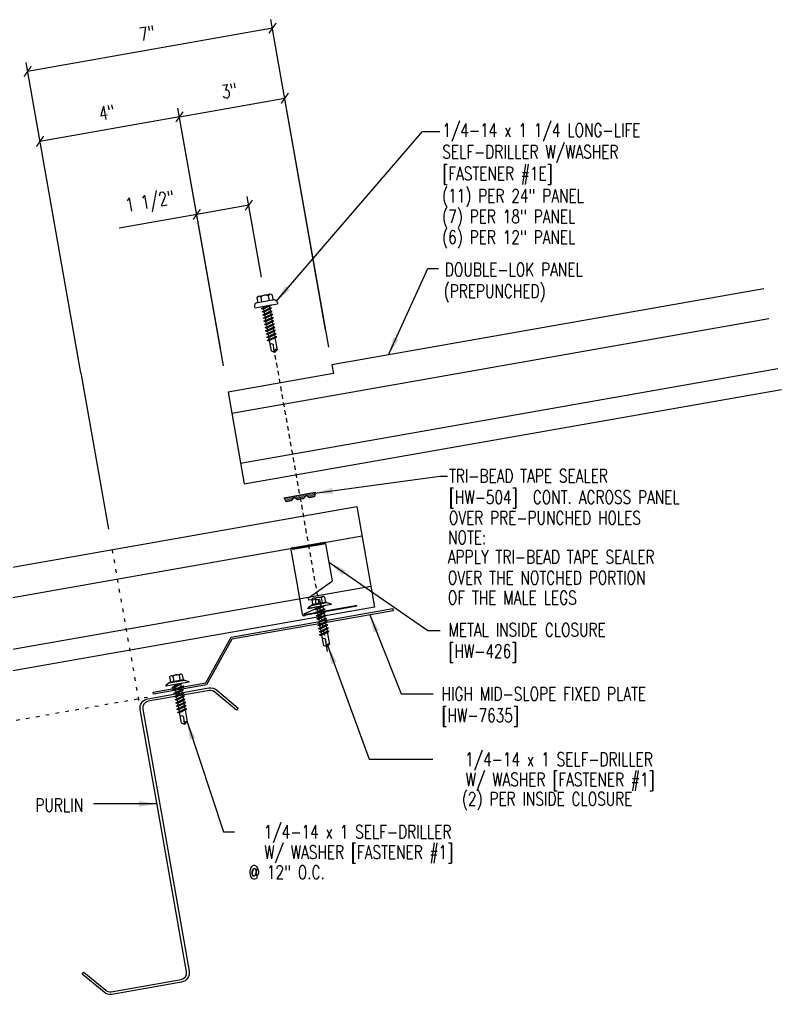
# Model space of a CAD drawing. Header units: inches. Extents: x 1.5 to 47.9, y 4.3 to 43.9.
# Drawn here: x 26.52 to 47.9, y 15.79 to 43.17 of the extents above; entities that cross this region are included whole.
import ezdxf
from ezdxf.enums import TextEntityAlignment as Align

# ---------------------------------------------------------------- set-up
doc = ezdxf.new("R2010")
doc.units = ezdxf.units.IN
doc.header["$MEASUREMENT"] = 0
doc.linetypes.add('ACAD_ISO07W100', pattern=[3, 0, -3])
doc.linetypes.add('DASH2', pattern=[0.1875, 0.125, -0.0625])
for name, color, linetype in [('CLO', 3, 'Continuous'), ('DIM', 7, 'Continuous'), ('FASTENER', 9, 'Continuous'), ('PANEL', 11, 'Continuous'), ('STLA', 12, 'Continuous'), ('TAPE', 8, 'Continuous'), ('TEXT', 2, 'Continuous')]:
    doc.layers.add(name, color=color, linetype=linetype)
doc.styles.add('TEXT1', font='ROMANS.shx', dxfattribs={"width": 0.75, "height": 0.375})
doc.dimstyles.new('DETAIL', dxfattribs={"dimscale": 4, "dimtxt": 0.09375, "dimasz": 0.0625, "dimexe": 0.0625, "dimexo": 0.125, "dimgap": 0.0625, "dimtad": 1, "dimdec": 4, "dimzin": 3, "dimdsep": 46, "dimlunit": 4, "dimtxsty": 'TEXT1', "dimblk": 'ARCHTICK', "dimcen": 0.0625, "dimclrd": 7, "dimclre": 7, "dimclrt": 2, "dimadec": 0, "dimazin": 0, "dimtfac": 0.59375, "dimtdec": 4, "dimtmove": 0, "dimatfit": 3, "dimfxl": 0, "dimfrac": 2, "dimtolj": 1, "dimtzin": 3, "dimarcsym": 0})
doc.dimstyles.new('DETAIL$7', dxfattribs={"dimscale": 4, "dimtxt": 0.09375, "dimasz": 0.125, "dimexe": 0.0625, "dimexo": 0.125, "dimgap": 0.0625, "dimtad": 1, "dimdec": 4, "dimzin": 3, "dimdsep": 46, "dimlunit": 4, "dimtxsty": 'TEXT1', "dimblk": 'ARCHTICK', "dimcen": 0.0625, "dimclrd": 7, "dimclre": 7, "dimclrt": 2, "dimadec": 0, "dimazin": 0, "dimtfac": 0.59375, "dimtdec": 4, "dimtmove": 0, "dimatfit": 3, "dimfxl": 0, "dimfrac": 2, "dimtolj": 1, "dimtzin": 3, "dimarcsym": 0})

# ---------------------------------------------------------------- blocks, each defined once
blk = doc.blocks.new('_ArchTick')
at = {"color": 0, "linetype": 'ByBlock', "const_width": 0.15}
blk.add_lwpolyline([(-0.5, -0.5), (0.5, 0.5)], dxfattribs=at)
blk = doc.blocks.new('*D19')
at = {"layer": 'DEFPOINTS', "color": 0}
for p in [(33.965, 40.957), (35.285, 33.473), (32.331, 32.952)]:
    blk.add_point(p, dxfattribs=at)
at = {"layer": 'DIM', "color": 7, "lineweight": -2}
for p, q in [((35.198, 33.965), (33.922, 41.204)), ((31.011, 40.437), (33.965, 40.957)), ((32.244, 33.444), (30.967, 40.683))]:
    blk.add_line(p, q, dxfattribs=at)
at = {"layer": 'DIM', "color": 7, "lineweight": -2, "xscale": 0.25, "yscale": 0.25, "zscale": 0.25}
for p, rotation in [((33.965, 40.957), 9.99999999999999), ((31.011, 40.437), 190)]:
    blk.add_blockref('_ArchTick', p, dxfattribs=dict(at, rotation=rotation))
at = {"layer": 'DIM', "color": 2, "insert": (32.406, 41.163), "char_height": 0.375, "attachment_point": 5, "rotation": 10, "style": 'TEXT1'}
blk.add_mtext('\\A1;3"', dxfattribs=at)
blk = doc.blocks.new('*X9')
at = {"color": 0}
for p, q in [((-0.434, 0.135), (-0.434, 0.135)), ((-0.434, 0.123), (-0.434, 0.123)), ((-0.422, 0.141), (-0.422, 0.141)), ((-0.422, 0.129), (-0.422, 0.129)), ((-0.422, 0.117), (-0.422, 0.117)), ((-0.422, 0.105), (-0.422, 0.105)), ((-0.422, 0.094), (-0.422, 0.094)), ((-0.422, 0.082), (-0.422, 0.082)), ((-0.41, 0.135), (-0.41, 0.135)), ((-0.41, 0.123), (-0.41, 0.123)), ((-0.41, 0.111), (-0.41, 0.111)), ((-0.41, 0.1), (-0.41, 0.1)), ((-0.41, 0.088), (-0.41, 0.088)), ((-0.41, 0.076), (-0.41, 0.076)), ((-0.41, 0.064), (-0.41, 0.064)), ((-0.41, 0.053), (-0.41, 0.053)), ((-0.41, 0.041), (-0.41, 0.041)), ((-0.398, 0.141), (-0.398, 0.141)), ((-0.398, 0.129), (-0.398, 0.129)), ((-0.398, 0.117), (-0.398, 0.117)), ((-0.398, 0.105), (-0.398, 0.105)), ((-0.398, 0.094), (-0.398, 0.094)), ((-0.398, 0.082), (-0.398, 0.082)), ((-0.398, 0.07), (-0.398, 0.07)), ((-0.398, 0.059), (-0.398, 0.059)), ((-0.398, 0.047), (-0.398, 0.047)), ((-0.398, 0.035), (-0.398, 0.035)), ((-0.398, 0.023), (-0.398, 0.023)), ((-0.387, 0.135), (-0.387, 0.135)), ((-0.387, 0.123), (-0.387, 0.123)), ((-0.387, 0.111), (-0.387, 0.111)), ((-0.387, 0.1), (-0.387, 0.1)), ((-0.387, 0.088), (-0.387, 0.088)), ((-0.387, 0.076), (-0.387, 0.076)), ((-0.387, 0.064), (-0.387, 0.064)), ((-0.387, 0.053), (-0.387, 0.053)), ((-0.387, 0.041), (-0.387, 0.041)), ((-0.387, 0.029), (-0.387, 0.029)), ((-0.375, 0.141), (-0.375, 0.141)), ((-0.375, 0.129), (-0.375, 0.129)), ((-0.375, 0.117), (-0.375, 0.117)), ((-0.375, 0.105), (-0.375, 0.105)), ((-0.375, 0.094), (-0.375, 0.094)), ((-0.375, 0.082), (-0.375, 0.082)), ((-0.375, 0.07), (-0.375, 0.07)), ((-0.375, 0.059), (-0.375, 0.059)), ((-0.375, 0.047), (-0.375, 0.047)), ((-0.375, 0.035), (-0.375, 0.035)), ((-0.375, 0.023), (-0.375, 0.023)), ((-0.363, 0.135), (-0.363, 0.135)), ((-0.363, 0.123), (-0.363, 0.123)), ((-0.363, 0.111), (-0.363, 0.111)), ((-0.363, 0.1), (-0.363, 0.1)), ((-0.363, 0.088), (-0.363, 0.088)), ((-0.363, 0.076), (-0.363, 0.076)), ((-0.363, 0.064), (-0.363, 0.064)), ((-0.363, 0.053), (-0.363, 0.053)), ((-0.363, 0.041), (-0.363, 0.041)), ((-0.363, 0.029), (-0.363, 0.029)), ((-0.352, 0.141), (-0.352, 0.141)), ((-0.352, 0.129), (-0.352, 0.129)), ((-0.352, 0.117), (-0.352, 0.117)), ((-0.352, 0.105), (-0.352, 0.105)), ((-0.352, 0.094), (-0.352, 0.094)), ((-0.352, 0.082), (-0.352, 0.082)), ((-0.352, 0.07), (-0.352, 0.07)), ((-0.352, 0.059), (-0.352, 0.059)), ((-0.352, 0.047), (-0.352, 0.047)), ((-0.352, 0.035), (-0.352, 0.035)), ((-0.352, 0.023), (-0.352, 0.023)), ((-0.34, 0.135), (-0.34, 0.135)), ((-0.34, 0.123), (-0.34, 0.123)), ((-0.34, 0.111), (-0.34, 0.111)), ((-0.34, 0.1), (-0.34, 0.1)), ((-0.34, 0.088), (-0.34, 0.088)), ((-0.34, 0.076), (-0.34, 0.076)), ((-0.34, 0.064), (-0.34, 0.064)), ((-0.34, 0.053), (-0.34, 0.053)), ((-0.34, 0.041), (-0.34, 0.041)), ((-0.34, 0.029), (-0.34, 0.029)), ((-0.328, 0.141), (-0.328, 0.141)), ((-0.328, 0.129), (-0.328, 0.129)), ((-0.328, 0.117), (-0.328, 0.117)), ((-0.328, 0.105), (-0.328, 0.105)), ((-0.328, 0.094), (-0.328, 0.094)), ((-0.328, 0.082), (-0.328, 0.082)), ((-0.328, 0.07), (-0.328, 0.07)), ((-0.328, 0.059), (-0.328, 0.059)), ((-0.328, 0.047), (-0.328, 0.047)), ((-0.328, 0.035), (-0.328, 0.035)), ((-0.328, 0.023), (-0.328, 0.023)), ((-0.316, 0.135), (-0.316, 0.135)), ((-0.316, 0.123), (-0.316, 0.123)), ((-0.316, 0.111), (-0.316, 0.111)), ((-0.316, 0.1), (-0.316, 0.1)), ((-0.316, 0.088), (-0.316, 0.088)), ((-0.316, 0.076), (-0.316, 0.076)), ((-0.316, 0.064), (-0.316, 0.064)), ((-0.316, 0.053), (-0.316, 0.053)), ((-0.316, 0.041), (-0.316, 0.041)), ((-0.316, 0.029), (-0.316, 0.029)), ((-0.305, 0.141), (-0.305, 0.141)), ((-0.305, 0.129), (-0.305, 0.129)), ((-0.305, 0.117), (-0.305, 0.117)), ((-0.305, 0.105), (-0.305, 0.105)), ((-0.305, 0.094), (-0.305, 0.094)), ((-0.305, 0.082), (-0.305, 0.082)), ((-0.305, 0.07), (-0.305, 0.07)), ((-0.305, 0.059), (-0.305, 0.059)), ((-0.305, 0.047), (-0.305, 0.047)), ((-0.305, 0.035), (-0.305, 0.035)), ((-0.305, 0.023), (-0.305, 0.023)), ((-0.293, 0.135), (-0.293, 0.135)), ((-0.293, 0.123), (-0.293, 0.123)), ((-0.293, 0.111), (-0.293, 0.111)), ((-0.293, 0.1), (-0.293, 0.1)), ((-0.293, 0.088), (-0.293, 0.088)), ((-0.293, 0.076), (-0.293, 0.076)), ((-0.293, 0.064), (-0.293, 0.064)), ((-0.293, 0.053), (-0.293, 0.053)), ((-0.293, 0.041), (-0.293, 0.041)), ((-0.293, 0.029), (-0.293, 0.029)), ((-0.281, 0.141), (-0.281, 0.141)), ((-0.281, 0.129), (-0.281, 0.129)), ((-0.281, 0.117), (-0.281, 0.117)), ((-0.281, 0.105), (-0.281, 0.105)), ((-0.281, 0.094), (-0.281, 0.094)), ((-0.281, 0.082), (-0.281, 0.082)), ((-0.281, 0.07), (-0.281, 0.07)), ((-0.281, 0.059), (-0.281, 0.059)), ((-0.281, 0.047), (-0.281, 0.047)), ((-0.281, 0.035), (-0.281, 0.035)), ((-0.281, 0.023), (-0.281, 0.023)), ((-0.27, 0.135), (-0.27, 0.135)), ((-0.27, 0.123), (-0.27, 0.123)), ((-0.27, 0.111), (-0.27, 0.111)), ((-0.27, 0.1), (-0.27, 0.1)), ((-0.27, 0.088), (-0.27, 0.088)), ((-0.27, 0.076), (-0.27, 0.076)), ((-0.27, 0.064), (-0.27, 0.064)), ((-0.27, 0.053), (-0.27, 0.053)), ((-0.27, 0.041), (-0.27, 0.041)), ((-0.27, 0.029), (-0.27, 0.029)), ((-0.258, 0.141), (-0.258, 0.141)), ((-0.258, 0.129), (-0.258, 0.129)), ((-0.258, 0.117), (-0.258, 0.117)), ((-0.258, 0.105), (-0.258, 0.105)), ((-0.258, 0.094), (-0.258, 0.094)), ((-0.258, 0.082), (-0.258, 0.082)), ((-0.258, 0.07), (-0.258, 0.07)), ((-0.258, 0.059), (-0.258, 0.059)), ((-0.258, 0.047), (-0.258, 0.047)), ((-0.258, 0.035), (-0.258, 0.035)), ((-0.258, 0.023), (-0.258, 0.023)), ((-0.246, 0.135), (-0.246, 0.135)), ((-0.246, 0.123), (-0.246, 0.123)), ((-0.246, 0.111), (-0.246, 0.111)), ((-0.246, 0.1), (-0.246, 0.1)), ((-0.246, 0.088), (-0.246, 0.088)), ((-0.246, 0.076), (-0.246, 0.076)), ((-0.246, 0.064), (-0.246, 0.064)), ((-0.246, 0.053), (-0.246, 0.053)), ((-0.246, 0.041), (-0.246, 0.041)), ((-0.234, 0.141), (-0.234, 0.141)), ((-0.234, 0.129), (-0.234, 0.129)), ((-0.234, 0.117), (-0.234, 0.117)), ((-0.234, 0.105), (-0.234, 0.105)), ((-0.234, 0.094), (-0.234, 0.094)), ((-0.234, 0.082), (-0.234, 0.082)), ((-0.234, 0.07), (-0.234, 0.07)), ((-0.234, 0.059), (-0.234, 0.059)), ((-0.234, 0.047), (-0.234, 0.047)), ((-0.223, 0.135), (-0.223, 0.135)), ((-0.223, 0.123), (-0.223, 0.123)), ((-0.223, 0.111), (-0.223, 0.111)), ((-0.223, 0.1), (-0.223, 0.1)), ((-0.223, 0.088), (-0.223, 0.088)), ((-0.223, 0.076), (-0.223, 0.076)), ((-0.223, 0.064), (-0.223, 0.064)), ((-0.211, 0.141), (-0.211, 0.141)), ((-0.211, 0.129), (-0.211, 0.129)), ((-0.211, 0.117), (-0.211, 0.117)), ((-0.211, 0.105), (-0.211, 0.105)), ((-0.211, 0.094), (-0.211, 0.094)), ((-0.211, 0.082), (-0.211, 0.082)), ((-0.211, 0.07), (-0.211, 0.07)), ((-0.199, 0.135), (-0.199, 0.135)), ((-0.199, 0.123), (-0.199, 0.123)), ((-0.199, 0.111), (-0.199, 0.111)), ((-0.199, 0.1), (-0.199, 0.1)), ((-0.199, 0.088), (-0.199, 0.088)), ((-0.188, 0.141), (-0.188, 0.141)), ((-0.188, 0.129), (-0.188, 0.129)), ((-0.188, 0.117), (-0.188, 0.117)), ((-0.188, 0.105), (-0.188, 0.105)), ((-0.188, 0.094), (-0.188, 0.094)), ((-0.176, 0.135), (-0.176, 0.135)), ((-0.176, 0.123), (-0.176, 0.123)), ((-0.176, 0.111), (-0.176, 0.111)), ((-0.164, 0.141), (-0.164, 0.141)), ((-0.164, 0.129), (-0.164, 0.129)), ((-0.164, 0.117), (-0.164, 0.117)), ((-0.164, 0.105), (-0.164, 0.105)), ((-0.152, 0.135), (-0.152, 0.135)), ((-0.152, 0.123), (-0.152, 0.123)), ((-0.152, 0.111), (-0.152, 0.111)), ((-0.152, 0.1), (-0.152, 0.1)), ((-0.141, 0.141), (-0.141, 0.141)), ((-0.141, 0.129), (-0.141, 0.129)), ((-0.141, 0.117), (-0.141, 0.117)), ((-0.141, 0.105), (-0.141, 0.105)), ((-0.141, 0.094), (-0.141, 0.094)), ((-0.141, 0.082), (-0.141, 0.082)), ((-0.129, 0.135), (-0.129, 0.135)), ((-0.129, 0.123), (-0.129, 0.123)), ((-0.129, 0.111), (-0.129, 0.111)), ((-0.129, 0.1), (-0.129, 0.1)), ((-0.129, 0.088), (-0.129, 0.088)), ((-0.129, 0.076), (-0.129, 0.076)), ((-0.117, 0.141), (-0.117, 0.141)), ((-0.117, 0.129), (-0.117, 0.129)), ((-0.117, 0.117), (-0.117, 0.117)), ((-0.117, 0.105), (-0.117, 0.105)), ((-0.117, 0.094), (-0.117, 0.094)), ((-0.117, 0.082), (-0.117, 0.082)), ((-0.117, 0.07), (-0.117, 0.07)), ((-0.117, 0.059), (-0.117, 0.059)), ((-0.105, 0.135), (-0.105, 0.135)), ((-0.105, 0.123), (-0.105, 0.123)), ((-0.105, 0.111), (-0.105, 0.111)), ((-0.105, 0.1), (-0.105, 0.1)), ((-0.105, 0.088), (-0.105, 0.088)), ((-0.105, 0.076), (-0.105, 0.076)), ((-0.105, 0.064), (-0.105, 0.064)), ((-0.105, 0.053), (-0.105, 0.053)), ((-0.094, 0.141), (-0.094, 0.141)), ((-0.094, 0.129), (-0.094, 0.129)), ((-0.094, 0.117), (-0.094, 0.117)), ((-0.094, 0.105), (-0.094, 0.105)), ((-0.094, 0.094), (-0.094, 0.094)), ((-0.094, 0.082), (-0.094, 0.082)), ((-0.094, 0.07), (-0.094, 0.07)), ((-0.094, 0.059), (-0.094, 0.059)), ((-0.094, 0.047), (-0.094, 0.047)), ((-0.094, 0.035), (-0.094, 0.035)), ((-0.082, 0.135), (-0.082, 0.135)), ((-0.082, 0.123), (-0.082, 0.123)), ((-0.082, 0.111), (-0.082, 0.111)), ((-0.082, 0.1), (-0.082, 0.1)), ((-0.082, 0.088), (-0.082, 0.088)), ((-0.082, 0.076), (-0.082, 0.076)), ((-0.082, 0.064), (-0.082, 0.064)), ((-0.082, 0.053), (-0.082, 0.053)), ((-0.082, 0.041), (-0.082, 0.041)), ((-0.082, 0.029), (-0.082, 0.029)), ((-0.07, 0.141), (-0.07, 0.141)), ((-0.07, 0.129), (-0.07, 0.129)), ((-0.07, 0.117), (-0.07, 0.117)), ((-0.07, 0.105), (-0.07, 0.105)), ((-0.07, 0.094), (-0.07, 0.094)), ((-0.07, 0.082), (-0.07, 0.082)), ((-0.07, 0.07), (-0.07, 0.07)), ((-0.07, 0.059), (-0.07, 0.059)), ((-0.07, 0.047), (-0.07, 0.047)), ((-0.07, 0.035), (-0.07, 0.035)), ((-0.07, 0.023), (-0.07, 0.023)), ((-0.059, 0.135), (-0.059, 0.135)), ((-0.059, 0.123), (-0.059, 0.123)), ((-0.059, 0.111), (-0.059, 0.111)), ((-0.059, 0.1), (-0.059, 0.1)), ((-0.059, 0.088), (-0.059, 0.088)), ((-0.059, 0.076), (-0.059, 0.076)), ((-0.059, 0.064), (-0.059, 0.064)), ((-0.059, 0.053), (-0.059, 0.053)), ((-0.059, 0.041), (-0.059, 0.041)), ((-0.059, 0.029), (-0.059, 0.029)), ((-0.047, 0.141), (-0.047, 0.141)), ((-0.047, 0.129), (-0.047, 0.129)), ((-0.047, 0.117), (-0.047, 0.117)), ((-0.047, 0.105), (-0.047, 0.105)), ((-0.047, 0.094), (-0.047, 0.094)), ((-0.047, 0.082), (-0.047, 0.082)), ((-0.047, 0.07), (-0.047, 0.07)), ((-0.047, 0.059), (-0.047, 0.059)), ((-0.047, 0.047), (-0.047, 0.047)), ((-0.047, 0.035), (-0.047, 0.035)), ((-0.047, 0.023), (-0.047, 0.023)), ((-0.035, 0.135), (-0.035, 0.135)), ((-0.035, 0.123), (-0.035, 0.123)), ((-0.035, 0.111), (-0.035, 0.111)), ((-0.035, 0.1), (-0.035, 0.1)), ((-0.035, 0.088), (-0.035, 0.088)), ((-0.035, 0.076), (-0.035, 0.076)), ((-0.035, 0.064), (-0.035, 0.064)), ((-0.035, 0.053), (-0.035, 0.053)), ((-0.035, 0.041), (-0.035, 0.041)), ((-0.035, 0.029), (-0.035, 0.029)), ((-0.023, 0.141), (-0.023, 0.141)), ((-0.023, 0.129), (-0.023, 0.129)), ((-0.023, 0.117), (-0.023, 0.117)), ((-0.023, 0.105), (-0.023, 0.105)), ((-0.023, 0.094), (-0.023, 0.094)), ((-0.023, 0.082), (-0.023, 0.082)), ((-0.023, 0.07), (-0.023, 0.07)), ((-0.023, 0.059), (-0.023, 0.059)), ((-0.023, 0.047), (-0.023, 0.047)), ((-0.023, 0.035), (-0.023, 0.035)), ((-0.023, 0.023), (-0.023, 0.023)), ((-0.012, 0.135), (-0.012, 0.135)), ((-0.012, 0.123), (-0.012, 0.123)), ((-0.012, 0.111), (-0.012, 0.111)), ((-0.012, 0.1), (-0.012, 0.1)), ((-0.012, 0.088), (-0.012, 0.088)), ((-0.012, 0.076), (-0.012, 0.076)), ((-0.012, 0.064), (-0.012, 0.064)), ((-0.012, 0.053), (-0.012, 0.053)), ((-0.012, 0.041), (-0.012, 0.041)), ((-0.012, 0.029), (-0.012, 0.029)), ((0, 0.141), (0, 0.141)), ((0, 0.129), (0, 0.129)), ((0, 0.117), (0, 0.117)), ((0, 0.105), (0, 0.105)), ((0, 0.094), (0, 0.094)), ((0, 0.082), (0, 0.082)), ((0, 0.07), (0, 0.07)), ((0, 0.059), (0, 0.059)), ((0, 0.047), (0, 0.047)), ((0, 0.035), (0, 0.035)), ((0, 0.023), (0, 0.023)), ((0.012, 0.135), (0.012, 0.135)), ((0.012, 0.123), (0.012, 0.123)), ((0.012, 0.111), (0.012, 0.111)), ((0.012, 0.1), (0.012, 0.1)), ((0.012, 0.088), (0.012, 0.088)), ((0.012, 0.076), (0.012, 0.076)), ((0.012, 0.064), (0.012, 0.064)), ((0.012, 0.053), (0.012, 0.053)), ((0.012, 0.041), (0.012, 0.041)), ((0.012, 0.029), (0.012, 0.029)), ((0.023, 0.141), (0.023, 0.141)), ((0.023, 0.129), (0.023, 0.129)), ((0.023, 0.117), (0.023, 0.117)), ((0.023, 0.105), (0.023, 0.105)), ((0.023, 0.094), (0.023, 0.094)), ((0.023, 0.082), (0.023, 0.082)), ((0.023, 0.07), (0.023, 0.07)), ((0.023, 0.059), (0.023, 0.059)), ((0.023, 0.047), (0.023, 0.047)), ((0.023, 0.035), (0.023, 0.035)), ((0.023, 0.023), (0.023, 0.023)), ((0.035, 0.135), (0.035, 0.135)), ((0.035, 0.123), (0.035, 0.123)), ((0.035, 0.111), (0.035, 0.111)), ((0.035, 0.1), (0.035, 0.1)), ((0.035, 0.088), (0.035, 0.088)), ((0.035, 0.076), (0.035, 0.076)), ((0.035, 0.064), (0.035, 0.064)), ((0.035, 0.053), (0.035, 0.053)), ((0.035, 0.041), (0.035, 0.041)), ((0.035, 0.029), (0.035, 0.029)), ((0.047, 0.141), (0.047, 0.141)), ((0.047, 0.129), (0.047, 0.129)), ((0.047, 0.117), (0.047, 0.117)), ((0.047, 0.105), (0.047, 0.105)), ((0.047, 0.094), (0.047, 0.094)), ((0.047, 0.082), (0.047, 0.082)), ((0.047, 0.07), (0.047, 0.07)), ((0.047, 0.059), (0.047, 0.059)), ((0.047, 0.047), (0.047, 0.047)), ((0.047, 0.035), (0.047, 0.035)), ((0.047, 0.023), (0.047, 0.023)), ((0.059, 0.135), (0.059, 0.135)), ((0.059, 0.123), (0.059, 0.123)), ((0.059, 0.111), (0.059, 0.111)), ((0.059, 0.1), (0.059, 0.1)), ((0.059, 0.088), (0.059, 0.088)), ((0.059, 0.076), (0.059, 0.076)), ((0.059, 0.064), (0.059, 0.064)), ((0.059, 0.053), (0.059, 0.053)), ((0.059, 0.041), (0.059, 0.041)), ((0.059, 0.029), (0.059, 0.029)), ((0.07, 0.141), (0.07, 0.141)), ((0.07, 0.129), (0.07, 0.129)), ((0.07, 0.117), (0.07, 0.117)), ((0.07, 0.105), (0.07, 0.105)), ((0.07, 0.094), (0.07, 0.094)), ((0.07, 0.082), (0.07, 0.082)), ((0.07, 0.07), (0.07, 0.07)), ((0.07, 0.059), (0.07, 0.059)), ((0.07, 0.047), (0.07, 0.047)), ((0.07, 0.035), (0.07, 0.035)), ((0.07, 0.023), (0.07, 0.023)), ((0.082, 0.135), (0.082, 0.135)), ((0.082, 0.123), (0.082, 0.123)), ((0.082, 0.111), (0.082, 0.111)), ((0.082, 0.1), (0.082, 0.1)), ((0.082, 0.088), (0.082, 0.088)), ((0.082, 0.076), (0.082, 0.076)), ((0.082, 0.064), (0.082, 0.064)), ((0.082, 0.053), (0.082, 0.053)), ((0.082, 0.041), (0.082, 0.041)), ((0.082, 0.029), (0.082, 0.029)), ((0.094, 0.141), (0.094, 0.141)), ((0.094, 0.129), (0.094, 0.129)), ((0.094, 0.117), (0.094, 0.117)), ((0.094, 0.105), (0.094, 0.105)), ((0.094, 0.094), (0.094, 0.094)), ((0.094, 0.082), (0.094, 0.082)), ((0.094, 0.07), (0.094, 0.07)), ((0.094, 0.059), (0.094, 0.059)), ((0.094, 0.047), (0.094, 0.047)), ((0.094, 0.035), (0.094, 0.035)), ((0.105, 0.135), (0.105, 0.135)), ((0.105, 0.123), (0.105, 0.123)), ((0.105, 0.111), (0.105, 0.111)), ((0.105, 0.1), (0.105, 0.1)), ((0.105, 0.088), (0.105, 0.088)), ((0.105, 0.076), (0.105, 0.076)), ((0.105, 0.064), (0.105, 0.064)), ((0.105, 0.053), (0.105, 0.053)), ((0.117, 0.141), (0.117, 0.141)), ((0.117, 0.129), (0.117, 0.129)), ((0.117, 0.117), (0.117, 0.117)), ((0.117, 0.105), (0.117, 0.105)), ((0.117, 0.094), (0.117, 0.094)), ((0.117, 0.082), (0.117, 0.082)), ((0.117, 0.07), (0.117, 0.07)), ((0.117, 0.059), (0.117, 0.059)), ((0.129, 0.135), (0.129, 0.135)), ((0.129, 0.123), (0.129, 0.123)), ((0.129, 0.111), (0.129, 0.111)), ((0.129, 0.1), (0.129, 0.1)), ((0.129, 0.088), (0.129, 0.088)), ((0.129, 0.076), (0.129, 0.076)), ((0.141, 0.141), (0.141, 0.141)), ((0.141, 0.129), (0.141, 0.129)), ((0.141, 0.117), (0.141, 0.117)), ((0.141, 0.105), (0.141, 0.105)), ((0.141, 0.094), (0.141, 0.094)), ((0.141, 0.082), (0.141, 0.082)), ((0.152, 0.135), (0.152, 0.135)), ((0.152, 0.123), (0.152, 0.123)), ((0.152, 0.111), (0.152, 0.111)), ((0.152, 0.1), (0.152, 0.1)), ((0.164, 0.141), (0.164, 0.141)), ((0.164, 0.129), (0.164, 0.129)), ((0.164, 0.117), (0.164, 0.117)), ((0.164, 0.105), (0.164, 0.105)), ((0.176, 0.135), (0.176, 0.135)), ((0.176, 0.123), (0.176, 0.123)), ((0.176, 0.111), (0.176, 0.111)), ((0.188, 0.141), (0.188, 0.141)), ((0.188, 0.129), (0.188, 0.129)), ((0.188, 0.117), (0.188, 0.117)), ((0.188, 0.105), (0.188, 0.105)), ((0.188, 0.094), (0.188, 0.094)), ((0.199, 0.135), (0.199, 0.135)), ((0.199, 0.123), (0.199, 0.123)), ((0.199, 0.111), (0.199, 0.111)), ((0.199, 0.1), (0.199, 0.1)), ((0.199, 0.088), (0.199, 0.088)), ((0.211, 0.141), (0.211, 0.141)), ((0.211, 0.129), (0.211, 0.129)), ((0.211, 0.117), (0.211, 0.117)), ((0.211, 0.105), (0.211, 0.105)), ((0.211, 0.094), (0.211, 0.094)), ((0.211, 0.082), (0.211, 0.082)), ((0.211, 0.07), (0.211, 0.07)), ((0.223, 0.135), (0.223, 0.135)), ((0.223, 0.123), (0.223, 0.123)), ((0.223, 0.111), (0.223, 0.111)), ((0.223, 0.1), (0.223, 0.1)), ((0.223, 0.088), (0.223, 0.088)), ((0.223, 0.076), (0.223, 0.076)), ((0.223, 0.064), (0.223, 0.064)), ((0.234, 0.141), (0.234, 0.141)), ((0.234, 0.129), (0.234, 0.129)), ((0.234, 0.117), (0.234, 0.117)), ((0.234, 0.105), (0.234, 0.105)), ((0.234, 0.094), (0.234, 0.094)), ((0.234, 0.082), (0.234, 0.082)), ((0.234, 0.07), (0.234, 0.07)), ((0.234, 0.059), (0.234, 0.059)), ((0.234, 0.047), (0.234, 0.047)), ((0.246, 0.135), (0.246, 0.135)), ((0.246, 0.123), (0.246, 0.123)), ((0.246, 0.111), (0.246, 0.111)), ((0.246, 0.1), (0.246, 0.1)), ((0.246, 0.088), (0.246, 0.088)), ((0.246, 0.076), (0.246, 0.076)), ((0.246, 0.064), (0.246, 0.064)), ((0.246, 0.053), (0.246, 0.053)), ((0.246, 0.041), (0.246, 0.041)), ((0.258, 0.141), (0.258, 0.141)), ((0.258, 0.129), (0.258, 0.129)), ((0.258, 0.117), (0.258, 0.117)), ((0.258, 0.105), (0.258, 0.105)), ((0.258, 0.094), (0.258, 0.094)), ((0.258, 0.082), (0.258, 0.082)), ((0.258, 0.07), (0.258, 0.07)), ((0.258, 0.059), (0.258, 0.059)), ((0.258, 0.047), (0.258, 0.047)), ((0.258, 0.035), (0.258, 0.035)), ((0.258, 0.023), (0.258, 0.023)), ((0.27, 0.135), (0.27, 0.135)), ((0.27, 0.123), (0.27, 0.123)), ((0.27, 0.111), (0.27, 0.111)), ((0.27, 0.1), (0.27, 0.1)), ((0.27, 0.088), (0.27, 0.088)), ((0.27, 0.076), (0.27, 0.076)), ((0.27, 0.064), (0.27, 0.064)), ((0.27, 0.053), (0.27, 0.053)), ((0.27, 0.041), (0.27, 0.041)), ((0.27, 0.029), (0.27, 0.029)), ((0.281, 0.141), (0.281, 0.141)), ((0.281, 0.129), (0.281, 0.129)), ((0.281, 0.117), (0.281, 0.117)), ((0.281, 0.105), (0.281, 0.105)), ((0.281, 0.094), (0.281, 0.094)), ((0.281, 0.082), (0.281, 0.082)), ((0.281, 0.07), (0.281, 0.07)), ((0.281, 0.059), (0.281, 0.059)), ((0.281, 0.047), (0.281, 0.047)), ((0.281, 0.035), (0.281, 0.035)), ((0.281, 0.023), (0.281, 0.023)), ((0.293, 0.135), (0.293, 0.135)), ((0.293, 0.123), (0.293, 0.123)), ((0.293, 0.111), (0.293, 0.111)), ((0.293, 0.1), (0.293, 0.1)), ((0.293, 0.088), (0.293, 0.088)), ((0.293, 0.076), (0.293, 0.076)), ((0.293, 0.064), (0.293, 0.064)), ((0.293, 0.053), (0.293, 0.053)), ((0.293, 0.041), (0.293, 0.041)), ((0.293, 0.029), (0.293, 0.029)), ((0.305, 0.141), (0.305, 0.141)), ((0.305, 0.129), (0.305, 0.129)), ((0.305, 0.117), (0.305, 0.117)), ((0.305, 0.105), (0.305, 0.105)), ((0.305, 0.094), (0.305, 0.094)), ((0.305, 0.082), (0.305, 0.082)), ((0.305, 0.07), (0.305, 0.07)), ((0.305, 0.059), (0.305, 0.059)), ((0.305, 0.047), (0.305, 0.047)), ((0.305, 0.035), (0.305, 0.035)), ((0.305, 0.023), (0.305, 0.023)), ((0.316, 0.135), (0.316, 0.135)), ((0.316, 0.123), (0.316, 0.123)), ((0.316, 0.111), (0.316, 0.111)), ((0.316, 0.1), (0.316, 0.1)), ((0.316, 0.088), (0.316, 0.088)), ((0.316, 0.076), (0.316, 0.076)), ((0.316, 0.064), (0.316, 0.064)), ((0.316, 0.053), (0.316, 0.053)), ((0.316, 0.041), (0.316, 0.041)), ((0.316, 0.029), (0.316, 0.029)), ((0.328, 0.141), (0.328, 0.141)), ((0.328, 0.129), (0.328, 0.129)), ((0.328, 0.117), (0.328, 0.117)), ((0.328, 0.105), (0.328, 0.105)), ((0.328, 0.094), (0.328, 0.094)), ((0.328, 0.082), (0.328, 0.082)), ((0.328, 0.07), (0.328, 0.07)), ((0.328, 0.059), (0.328, 0.059)), ((0.328, 0.047), (0.328, 0.047)), ((0.328, 0.035), (0.328, 0.035)), ((0.328, 0.023), (0.328, 0.023)), ((0.34, 0.135), (0.34, 0.135)), ((0.34, 0.123), (0.34, 0.123)), ((0.34, 0.111), (0.34, 0.111)), ((0.34, 0.1), (0.34, 0.1)), ((0.34, 0.088), (0.34, 0.088)), ((0.34, 0.076), (0.34, 0.076)), ((0.34, 0.064), (0.34, 0.064)), ((0.34, 0.053), (0.34, 0.053)), ((0.34, 0.041), (0.34, 0.041)), ((0.34, 0.029), (0.34, 0.029)), ((0.352, 0.141), (0.352, 0.141)), ((0.352, 0.129), (0.352, 0.129)), ((0.352, 0.117), (0.352, 0.117)), ((0.352, 0.105), (0.352, 0.105)), ((0.352, 0.094), (0.352, 0.094)), ((0.352, 0.082), (0.352, 0.082)), ((0.352, 0.07), (0.352, 0.07)), ((0.352, 0.059), (0.352, 0.059)), ((0.352, 0.047), (0.352, 0.047)), ((0.352, 0.035), (0.352, 0.035)), ((0.352, 0.023), (0.352, 0.023)), ((0.363, 0.135), (0.363, 0.135)), ((0.363, 0.123), (0.363, 0.123)), ((0.363, 0.111), (0.363, 0.111)), ((0.363, 0.1), (0.363, 0.1)), ((0.363, 0.088), (0.363, 0.088)), ((0.363, 0.076), (0.363, 0.076)), ((0.363, 0.064), (0.363, 0.064)), ((0.363, 0.053), (0.363, 0.053)), ((0.363, 0.041), (0.363, 0.041)), ((0.363, 0.029), (0.363, 0.029)), ((0.375, 0.141), (0.375, 0.141)), ((0.375, 0.129), (0.375, 0.129)), ((0.375, 0.117), (0.375, 0.117)), ((0.375, 0.105), (0.375, 0.105)), ((0.375, 0.094), (0.375, 0.094)), ((0.375, 0.082), (0.375, 0.082)), ((0.375, 0.07), (0.375, 0.07)), ((0.375, 0.059), (0.375, 0.059)), ((0.375, 0.047), (0.375, 0.047)), ((0.375, 0.035), (0.375, 0.035)), ((0.375, 0.023), (0.375, 0.023)), ((0.387, 0.135), (0.387, 0.135)), ((0.387, 0.123), (0.387, 0.123)), ((0.387, 0.111), (0.387, 0.111)), ((0.387, 0.1), (0.387, 0.1)), ((0.387, 0.088), (0.387, 0.088)), ((0.387, 0.076), (0.387, 0.076)), ((0.387, 0.064), (0.387, 0.064)), ((0.387, 0.053), (0.387, 0.053)), ((0.387, 0.041), (0.387, 0.041)), ((0.387, 0.029), (0.387, 0.029)), ((0.398, 0.141), (0.398, 0.141)), ((0.398, 0.129), (0.398, 0.129)), ((0.398, 0.117), (0.398, 0.117)), ((0.398, 0.105), (0.398, 0.105)), ((0.398, 0.094), (0.398, 0.094)), ((0.398, 0.082), (0.398, 0.082)), ((0.398, 0.07), (0.398, 0.07)), ((0.398, 0.059), (0.398, 0.059)), ((0.398, 0.047), (0.398, 0.047)), ((0.398, 0.035), (0.398, 0.035)), ((0.398, 0.023), (0.398, 0.023)), ((0.41, 0.135), (0.41, 0.135)), ((0.41, 0.123), (0.41, 0.123)), ((0.41, 0.111), (0.41, 0.111)), ((0.41, 0.1), (0.41, 0.1)), ((0.41, 0.088), (0.41, 0.088)), ((0.41, 0.076), (0.41, 0.076)), ((0.41, 0.064), (0.41, 0.064)), ((0.41, 0.053), (0.41, 0.053)), ((0.41, 0.041), (0.41, 0.041)), ((0.422, 0.141), (0.422, 0.141)), ((0.422, 0.129), (0.422, 0.129)), ((0.422, 0.117), (0.422, 0.117)), ((0.422, 0.105), (0.422, 0.105)), ((0.422, 0.094), (0.422, 0.094)), ((0.422, 0.082), (0.422, 0.082)), ((0.434, 0.135), (0.434, 0.135)), ((0.434, 0.123), (0.434, 0.123))]:
    blk.add_line(p, q, dxfattribs=at)
blk = doc.blocks.new('TRIBEAD')
at = {"layer": 'TAPE', "color": 9}
blk.add_lwpolyline([(-0.403, 0.018), (-0.442, 0.141), (0.442, 0.141), (0.403, 0.018), (0.26, 0.018), (0.17, 0.109), (0.079, 0.018), (0, 0.018), (-0.079, 0.018), (-0.17, 0.109), (-0.26, 0.018)], close=True, dxfattribs=at)
at = {"layer": 'TAPE', "color": 251}
blk.add_blockref('*X9', (0, 0), dxfattribs=at)
blk = doc.blocks.new('FZ7')
at = {"layer": 'FASTENER'}
for p, q in [((-0.215, 0.305), (-0.215, 0.171)), ((-0.161, 0.337), (0.161, 0.337)), ((-0.107, 0.305), (-0.107, 0.171)), ((0.107, 0.305), (0.107, 0.171)), ((0.215, 0.305), (0.215, 0.171)), ((-0.324, 0.071), (-0.324, 0.037)), ((-0.324, 0.037), (0.324, 0.037)), ((-0.224, 0.171), (0.215, 0.171)), ((-0.139, -0.016), (0.046, 0.037)), ((-0.104, -0.036), (0.139, 0.033)), ((-0.086, 0.037), (-0.086, -0.001)), ((-0.086, 0.037), (0.086, 0.037)), ((0.086, 0.037), (0.133, 0.037)), ((0.086, 0.018), (0.086, -0.042)), ((0.139, 0.033), (0.133, 0.037)), ((0.324, 0.071), (0.324, 0.037)), ((-0.104, -0.036), (-0.139, -0.016)), ((-0.139, -0.107), (0.104, -0.038)), ((-0.104, -0.127), (-0.139, -0.107)), ((-0.139, -0.198), (0.104, -0.128)), ((-0.104, -0.218), (-0.139, -0.198)), ((-0.139, -0.289), (0.104, -0.219)), ((-0.104, -0.127), (0.139, -0.058)), ((-0.104, -0.218), (0.139, -0.149)), ((-0.104, -0.309), (0.139, -0.239)), ((-0.086, -0.031), (-0.086, -0.092)), ((-0.086, -0.122), (-0.086, -0.183)), ((-0.086, -0.213), (-0.086, -0.274)), ((0.086, -0.073), (0.086, -0.133)), ((0.086, -0.164), (0.086, -0.224)), ((0.086, -0.255), (0.086, -0.315)), ((0.139, -0.058), (0.104, -0.038)), ((0.139, -0.149), (0.104, -0.128)), ((0.139, -0.239), (0.104, -0.219)), ((-0.104, -0.309), (-0.139, -0.289)), ((-0.139, -0.38), (0.104, -0.31)), ((-0.104, -0.4), (-0.139, -0.38)), ((-0.139, -0.47), (0.104, -0.401)), ((-0.104, -0.491), (-0.139, -0.47)), ((-0.139, -0.561), (0.104, -0.492)), ((-0.104, -0.4), (0.139, -0.33)), ((-0.104, -0.491), (0.139, -0.421)), ((-0.104, -0.581), (0.139, -0.512)), ((-0.086, -0.304), (-0.086, -0.364)), ((-0.086, -0.395), (-0.086, -0.455)), ((-0.086, -0.486), (-0.086, -0.546)), ((0.086, -0.345), (0.086, -0.406)), ((0.086, -0.436), (0.086, -0.497)), ((0.086, -0.527), (0.086, -0.588)), ((0.139, -0.33), (0.104, -0.31)), ((0.139, -0.421), (0.104, -0.401)), ((0.139, -0.512), (0.104, -0.492)), ((-0.104, -0.581), (-0.139, -0.561)), ((-0.139, -0.652), (0.104, -0.583)), ((-0.104, -0.672), (-0.139, -0.652)), ((-0.139, -0.743), (0.104, -0.674)), ((-0.104, -0.763), (-0.139, -0.743)), ((-0.139, -0.834), (0.104, -0.765)), ((-0.104, -0.672), (0.139, -0.603)), ((-0.104, -0.763), (0.139, -0.694)), ((-0.104, -0.854), (0.139, -0.785)), ((-0.086, -0.577), (-0.086, -0.637)), ((-0.086, -0.667), (-0.086, -0.728)), ((-0.086, -0.758), (-0.086, -0.819)), ((0.086, -0.618), (0.086, -0.679)), ((0.086, -0.709), (0.086, -0.77)), ((0.086, -0.8), (0.086, -0.861)), ((0.139, -0.603), (0.104, -0.583)), ((0.139, -0.694), (0.104, -0.674)), ((0.139, -0.785), (0.104, -0.765)), ((-0.104, -0.854), (-0.139, -0.834)), ((-0.139, -0.925), (0.104, -0.856)), ((-0.104, -0.945), (-0.139, -0.925)), ((-0.104, -0.945), (0.139, -0.876)), ((-0.086, -0.849), (-0.086, -0.91)), ((-0.086, -0.94), (-0.086, -1.232)), ((-0.002, -1.277), (0.014, -1.091)), ((0.086, -0.891), (0.086, -1.232)), ((0.139, -0.876), (0.104, -0.856)), ((0, -1.293), (-0.086, -1.232)), ((0, -1.293), (0.086, -1.232))]:
    blk.add_line(p, q, dxfattribs=at)
for centre, radius, start, end in [((-0.161, 0.274), 0.0628, 29.8754, 150.1246), ((0, 0.141), 0.196, 56.9974, 123.0026), ((0.161, 0.274), 0.0628, 29.8754, 150.1246), ((-0.224, 0.071), 0.1, 90, 180), ((0.224, 0.071), 0.1, 0, 90), ((-0.046, -1.102), 0.0615, 11.1445, 130.906), ((0.054, -1.278), 0.0563, 55.4585, 194.8454)]:
    blk.add_arc(centre, radius, start, end, dxfattribs=at)
blk = doc.blocks.new('MB_DW1')
at = {"layer": 'FASTENER'}
for p, q in [((-0.181, 0.276), (-0.181, 0.137)), ((-0.135, 0.302), (0.135, 0.302)), ((-0.089, 0.276), (-0.089, 0.137)), ((0.089, 0.276), (0.089, 0.137)), ((0.181, 0.276), (0.181, 0.137)), ((-0.217, 0.114), (-0.326, 0.059)), ((-0.326, 0.059), (-0.326, 0.049)), ((-0.326, 0.049), (0.326, 0.049)), ((-0.217, 0.114), (0.217, 0.114)), ((-0.193, 0.137), (0.193, 0.137)), ((-0.193, 0.119), (0.193, 0.119)), ((-0.181, 0.137), (0.181, 0.137)), ((-0.139, -0.016), (0.046, 0.037)), ((-0.104, -0.036), (0.139, 0.033)), ((-0.086, 0.037), (-0.086, -0.001)), ((-0.086, 0.037), (0.086, 0.037)), ((0.086, 0.037), (0.133, 0.037)), ((0.086, 0.018), (0.086, -0.042)), ((0.139, 0.033), (0.133, 0.037)), ((0.217, 0.114), (0.326, 0.059)), ((0.326, 0.059), (0.326, 0.049)), ((-0.104, -0.036), (-0.139, -0.016)), ((-0.139, -0.107), (0.104, -0.038)), ((-0.104, -0.127), (-0.139, -0.107)), ((-0.139, -0.198), (0.104, -0.128)), ((-0.104, -0.218), (-0.139, -0.198)), ((-0.139, -0.289), (0.104, -0.219)), ((-0.104, -0.127), (0.139, -0.058)), ((-0.104, -0.218), (0.139, -0.149)), ((-0.104, -0.309), (0.139, -0.239)), ((-0.086, -0.031), (-0.086, -0.092)), ((-0.086, -0.122), (-0.086, -0.183)), ((-0.086, -0.213), (-0.086, -0.274)), ((0.086, -0.073), (0.086, -0.133)), ((0.086, -0.164), (0.086, -0.224)), ((0.086, -0.255), (0.086, -0.315)), ((0.139, -0.058), (0.104, -0.038)), ((0.139, -0.149), (0.104, -0.128)), ((0.139, -0.239), (0.104, -0.219)), ((-0.104, -0.309), (-0.139, -0.289)), ((-0.139, -0.38), (0.104, -0.31)), ((-0.104, -0.4), (-0.139, -0.38)), ((-0.139, -0.47), (0.104, -0.401)), ((-0.104, -0.491), (-0.139, -0.47)), ((-0.139, -0.561), (0.104, -0.492)), ((-0.104, -0.4), (0.139, -0.33)), ((-0.104, -0.491), (0.139, -0.421)), ((-0.104, -0.581), (0.139, -0.512)), ((-0.086, -0.304), (-0.086, -0.364)), ((-0.086, -0.395), (-0.086, -0.455)), ((-0.086, -0.486), (-0.086, -0.546)), ((0.086, -0.345), (0.086, -0.406)), ((0.086, -0.436), (0.086, -0.497)), ((0.086, -0.527), (0.086, -0.588)), ((0.139, -0.33), (0.104, -0.31)), ((0.139, -0.421), (0.104, -0.401)), ((0.139, -0.512), (0.104, -0.492)), ((-0.104, -0.581), (-0.139, -0.561)), ((-0.139, -0.652), (0.104, -0.583)), ((-0.104, -0.672), (-0.139, -0.652)), ((-0.139, -0.743), (0.104, -0.674)), ((-0.104, -0.763), (-0.139, -0.743)), ((-0.104, -0.672), (0.139, -0.603)), ((-0.104, -0.763), (0.139, -0.694)), ((-0.086, -0.577), (-0.086, -0.637)), ((-0.086, -0.667), (-0.086, -0.728)), ((-0.086, -0.758), (-0.086, -1.05)), ((0.086, -0.618), (0.086, -0.679)), ((0.086, -0.709), (0.086, -1.05)), ((0.139, -0.603), (0.104, -0.583)), ((0.139, -0.694), (0.104, -0.674)), ((0, -1.111), (-0.086, -1.05)), ((-0.002, -1.095), (0.014, -0.909)), ((0, -1.111), (0.086, -1.05))]:
    blk.add_line(p, q, dxfattribs=at)
blk.add_lwpolyline([(-0.331, 0.037), (-0.331, 0.049), (0.331, 0.049), (0.331, 0.037)], close=True, dxfattribs=at)
for centre, radius, start, end in [((-0.135, 0.25), 0.0527, 29.8754, 150.1246), ((0, 0.138), 0.164, 56.9974, 123.0026), ((0.135, 0.25), 0.0527, 29.8754, 150.1246), ((-0.193, 0.128), 0.00894, 90, 270), ((0.193, 0.128), 0.00894, 270, 90), ((-0.046, -0.921), 0.0615, 11.1445, 130.906), ((0.054, -1.097), 0.0563, 55.4585, 194.8454)]:
    blk.add_arc(centre, radius, start, end, dxfattribs=at)
blk = doc.blocks.new('MB_UDICM')
at = {"layer": 'CLO'}
blk.add_lwpolyline([(0, 1), (0, 0.06, 0.414337), (0.06, 0), (0.06, 0.06), (0.562, 0.187), (0.562, 0.375), (0.25, 0.413), (0.25, 0.476), (1, 0.828), (1, 1.89), (0.06, 1.89), (0.06, 1.95, 0.414214), (0, 1.89)], format="xyb", close=True, dxfattribs=at)
at = {"layer": 'CLO', "const_width": 0.0478}
for points in [[(0.06, 1.926), (1, 1.926)], [(0.06, 0.024), (1.56, 0.024)]]:
    blk.add_lwpolyline(points, dxfattribs=at)
blk = doc.blocks.new('*D20')
at = {"layer": 'DEFPOINTS', "color": 0}
for p in [(27.096, 39.746), (32.244, 33.444), (28.329, 32.754)]:
    blk.add_point(p, dxfattribs=at)
at = {"layer": 'DIM', "color": 7, "lineweight": -2}
for p, q in [((32.157, 33.936), (30.967, 40.683)), ((31.011, 40.437), (27.096, 39.746)), ((28.242, 33.246), (27.052, 39.992))]:
    blk.add_line(p, q, dxfattribs=at)
at = {"layer": 'DIM', "color": 7, "lineweight": -2, "xscale": 0.25, "yscale": 0.25, "zscale": 0.25}
for p, rotation in [((31.011, 40.437), 9.999999999999964), ((27.096, 39.746), 190)]:
    blk.add_blockref('_ArchTick', p, dxfattribs=dict(at, rotation=rotation))
at = {"layer": 'DIM', "color": 2, "insert": (28.971, 40.557), "char_height": 0.375, "attachment_point": 5, "rotation": 10, "style": 'TEXT1'}
blk.add_mtext('\\A1;4"', dxfattribs=at)
blk = doc.blocks.new('*D21')
at = {"layer": 'DEFPOINTS', "color": 0}
for p in [(26.749, 41.711), (35.198, 33.965), (28.329, 32.754)]:
    blk.add_point(p, dxfattribs=at)
at = {"layer": 'DIM', "color": 7, "lineweight": -2}
for p, q in [((35.111, 34.457), (33.575, 43.169)), ((33.619, 42.923), (26.749, 41.711)), ((28.242, 33.246), (26.706, 41.958))]:
    blk.add_line(p, q, dxfattribs=at)
at = {"layer": 'DIM', "color": 7, "lineweight": -2, "xscale": 0.25, "yscale": 0.25, "zscale": 0.25}
for p, rotation in [((33.619, 42.923), 9.999999999999964), ((26.749, 41.711), 190)]:
    blk.add_blockref('_ArchTick', p, dxfattribs=dict(at, rotation=rotation))
at = {"layer": 'DIM', "color": 2, "insert": (30.102, 42.783), "char_height": 0.375, "attachment_point": 5, "rotation": 10, "style": 'TEXT1'}
blk.add_mtext('\\A1;7"', dxfattribs=at)
blk = doc.blocks.new('dsc-HW-504')
at = {"layer": 'TEXT', "style": 'TEXT1', "width": 0.75}
for s, p in [('TRI-BEAD TAPE SEALER', (0, 0)), ('[HW-504]', (0, -0.6))]:
    blk.add_text(s, height=0.375, dxfattribs=at).set_placement(p)
at = {"layer": 'TEXT', "style": 'TEXT1', "flags": 1}
for tag, p in [('COLOR', (0, -1.2)), ('CALC', (0, -1.2)), ('OPT1', (0, -1.2)), ('OPT2', (0, -1.2)), ('OPT3', (0, -1.2)), ('GAGE', (0, -1.2)), ('SHPLN', (0, -1.2)), ('PART', (0, -1.2)), ('DESCRIPTION', (0, -1.2)), ('MULTIPLE', (0, -1.2)), ('SPARE1', (0, -1.8)), ('SPARE2', (0, -1.8)), ('SPARE3', (0, -1.8)), ('SPARE4', (0, -1.8)), ('SPARE5', (0, -1.8)), ('SPARE6', (0, -1.8)), ('SPARE7', (0, -1.8)), ('SPARE8', (0, -1.8)), ('SPARE9', (0, -1.8)), ('SPARE10', (0, -1.8))]:
    blk.add_attdef(tag, p, '', height=0.375, dxfattribs=at)
blk = doc.blocks.new('dsc-HW-426')
at = {"layer": 'TEXT', "style": 'TEXT1', "width": 0.75}
for s, p in [('METAL INSIDE CLOSURE', (0, 0)), ('[HW-426]', (0, -0.6))]:
    blk.add_text(s, height=0.375, dxfattribs=at).set_placement(p)
at = {"layer": 'TEXT', "style": 'TEXT1', "flags": 1}
for tag, p in [('COLOR', (0, -1.2)), ('CALC', (0, -1.2)), ('OPT1', (0, -1.2)), ('OPT2', (0, -1.2)), ('OPT3', (0, -1.2)), ('GAGE', (0, -1.2)), ('SHPLN', (0, -1.2)), ('PART', (0, -1.2)), ('DESCRIPTION', (0, -1.2)), ('MULTIPLE', (0, -1.2)), ('SPARE1', (0, -1.8)), ('SPARE2', (0, -1.8)), ('SPARE3', (0, -1.8)), ('SPARE4', (0, -1.8)), ('SPARE5', (0, -1.8)), ('SPARE6', (0, -1.8)), ('SPARE7', (0, -1.8)), ('SPARE8', (0, -1.8)), ('SPARE9', (0, -1.8)), ('SPARE10', (0, -1.8))]:
    blk.add_attdef(tag, p, '', height=0.375, dxfattribs=at)
blk = doc.blocks.new('dsc-HW-7635')
at = {"layer": 'TEXT', "style": 'TEXT1', "width": 0.75}
for s, p in [('HIGH MID-SLOPE FIXED PLATE', (0, 0)), ('[HW-7635]', (0, -0.6))]:
    blk.add_text(s, height=0.375, dxfattribs=at).set_placement(p)
at = {"layer": 'TEXT', "style": 'TEXT1', "flags": 1}
for tag, p in [('COLOR', (0, -1.2)), ('CALC', (0, -1.2)), ('OPT1', (0, -1.2)), ('OPT2', (0, -1.2)), ('OPT3', (0, -1.2)), ('GAGE', (0, -1.2)), ('SHPLN', (0, -1.2)), ('PART', (0, -1.2)), ('DESCRIPTION', (0, -1.2)), ('MULTIPLE', (0, -1.2)), ('SPARE1', (0, -1.8)), ('SPARE2', (0, -1.8)), ('SPARE3', (0, -1.8)), ('SPARE4', (0, -1.8)), ('SPARE5', (0, -1.8)), ('SPARE6', (0, -1.8)), ('SPARE7', (0, -1.8)), ('SPARE8', (0, -1.8)), ('SPARE9', (0, -1.8)), ('SPARE10', (0, -1.8))]:
    blk.add_attdef(tag, p, '', height=0.375, dxfattribs=at)
blk = doc.blocks.new('*D17')
at = {"layer": 'DEFPOINTS', "color": 0}
for p in [(31.494, 37.696), (33.398, 35.441), (31.937, 35.183)]:
    blk.add_point(p, dxfattribs=at)
at = {"layer": 'DIM', "color": 7, "lineweight": -2}
for p, q in [((33.312, 35.933), (32.912, 38.2)), ((31.85, 35.676), (31.451, 37.942)), ((32.955, 37.954), (31.494, 37.696)), ((31.494, 37.696), (29.318, 37.312))]:
    blk.add_line(p, q, dxfattribs=at)
at = {"layer": 'DIM', "color": 7, "lineweight": -2, "xscale": 0.25, "yscale": 0.25, "zscale": 0.25}
for p, rotation in [((32.955, 37.954), 10.0000000000002), ((31.494, 37.696), 190.0000000000002)]:
    blk.add_blockref('_ArchTick', p, dxfattribs=dict(at, rotation=rotation))
at = {"layer": 'DIM', "color": 2, "insert": (30.19, 38.01), "char_height": 0.375, "attachment_point": 5, "rotation": 10, "style": 'TEXT1'}
blk.add_mtext('\\A1;1 1/2"', dxfattribs=at)
blk = doc.blocks.new('FD-F1e')
at = {"layer": 'TEXT', "style": 'TEXT1', "width": 0.75}
for s, p in [('1/4-14 x 1 1/4 LONG-LIFE', (0.0047, -0.0408)), ('SELF-DRILLER W/WASHER', (0.0047, -0.1926)), ('[FASTENER #1E]', (0.0047, -0.3444))]:
    blk.add_text(s, height=0.09375, dxfattribs=at).set_placement(p)
blk.add_attdef('(QUANTITY)', (0.9263, -0.3444), '', height=0.0938, dxfattribs=at)
at = {"layer": 'TEXT', "style": 'TEXT1', "flags": 1}
for tag, p in [('Color', (0.0245, -0.5337)), ('Calc', (0.0245, -0.5337)), ('Opt1', (0.0245, -0.5337)), ('Opt2', (0.0245, -0.5337)), ('Opt3', (0.0245, -0.5337)), ('Description', (0.0245, -0.5337)), ('Multiple', (0.0245, -0.5337)), ('Part', (0.0245, -0.5337)), ('Spare1', (0.0245, -0.7212)), ('Spare2', (0.0245, -0.7212)), ('Spare3', (0.0245, -0.7212)), ('Spare4', (0.0245, -0.7212)), ('Spare5', (0.0245, -0.7212)), ('Spare6', (0.0245, -0.7212)), ('Spare7', (0.0245, -0.7212)), ('Spare8', (0.0245, -0.7212)), ('Spare9', (0.0245, -0.7212)), ('Spare10', (0.0245, -0.7212))]:
    blk.add_attdef(tag, p, '', height=0.0938, dxfattribs=at)

msp = doc.modelspace()

# ---------------------------------------------------------------- linework, layer by layer
at = {"layer": 'DIM', "color": 251, "linetype": 'DASH2'}
msp.add_line((33.68654, 33.74569), (35.16964, 25.33459), dxfattribs=at)
at = {"layer": 'DIM', "color": 7}
msp.add_line((28.24171, 33.24612), (29.01554, 28.85755), dxfattribs=at)
at = {"layer": 'PANEL'}
for p, q in [((47.40276, 35.6093), (35.28496, 33.47261)), ((32.47744, 32.11852), (47.54966, 34.77615)), ((35.28496, 33.47261), (35.32837, 33.22641)), ((35.32837, 33.22641), (32.37395, 32.70546)), ((32.72646, 30.7063), (47.79868, 33.36394)), ((32.37395, 32.70546), (32.82891, 30.12526)), ((19.18361, 26.53157), (35.98643, 29.49436)), ((35.98643, 29.49436), (36.4848, 26.66796)), ((36.13334, 28.66121), (19.33051, 25.69842)), ((36.38235, 27.249), (19.57953, 24.28621))]:
    msp.add_line(p, q, dxfattribs=at)
for points in [[(32.82891, 30.12526), (47.90113, 32.7829)], [(36.4848, 26.66796), (19.68198, 23.70517)]]:
    msp.add_lwpolyline(points, dxfattribs=at)
at = {"layer": 'STLA', "color": 5}
for p, q in [((30.8218, 24.35449), (30.81094, 24.41604)), ((31.12955, 24.40876), (31.11869, 24.47031))]:
    msp.add_line(p, q, dxfattribs=at)
at = {"layer": 'STLA'}
msp.add_line((31.12955, 24.40876), (30.8218, 24.35449), dxfattribs=at)
msp.add_lwpolyline([(36.99875, 26.62704), (37.00961, 26.56549), (32.4798, 25.76677), (31.77137, 24.48352), (30.28163, 24.22084), (30.27078, 24.28239), (31.74799, 24.54286), (32.45643, 25.82611)], close=True, dxfattribs=at)
msp.add_lwpolyline([(28.33025, 16.42112), (28.94135, 15.90835, 0.22169466), (29.09443, 15.86733), (31.05472, 16.21298, 0.41421356), (31.20682, 16.43019), (30.42752, 20.84982), (29.90869, 23.79222, -0.41421356), (30.12138, 24.09597), (31.83547, 24.39821, -0.22169466), (32.04954, 24.34085), (32.66064, 23.82808), (32.61262, 23.77085), (32.00152, 24.28363, 0.22169466), (31.84844, 24.32465), (30.13435, 24.02241, 0.41421356), (29.98226, 23.8052), (30.50108, 20.86279), (31.28038, 16.44317, -0.41421356), (31.06769, 16.13942), (29.1074, 15.79377, -0.22169466), (28.89333, 15.85113), (28.28223, 16.3639)], format="xyb", close=True, dxfattribs=at)
at = {"layer": 'TEXT', "linetype": 'ACAD_ISO07W100', "ltscale": 0.06}
for p, q in [((29.11683, 28.28307), (29.90212, 23.82947)), ((30.11481, 24.13322), (19.96372, 22.34331))]:
    msp.add_line(p, q, dxfattribs=at)

# ---------------------------------------------------------------- block references
for name, p in [('dsc-HW-504', (38.56937, 30.1669)), ('dsc-HW-426', (38.55771, 25.84141)), ('dsc-HW-7635', (38.3632, 24.04186))]:
    msp.add_blockref(name, p)
at = {"layer": 'CLO', "rotation": 9.999999999999986}
msp.add_blockref('MB_UDICM', (34.46266, 26.41403), dxfattribs=at)
at = {"layer": 'FASTENER', "rotation": 9.999999999999986}
for name, p in [('FZ7', (33.44917, 35.09189)), ('MB_DW1', (34.94865, 26.64325)), ('MB_DW1', (30.95831, 24.46611))]:
    msp.add_blockref(name, p, dxfattribs=at)
at = {"layer": 'TAPE', "rotation": 9.999999999999986}
msp.add_blockref('TRIBEAD', (34.40374, 29.67826), dxfattribs=at)
at = {"layer": 'TEXT', "xscale": 4, "yscale": 4, "zscale": 4}
msp.add_blockref('FD-F1e', (38.36517, 40.0357), dxfattribs=at)

# ---------------------------------------------------------------- texts
at = {"layer": 'TEXT', "style": 'TEXT1', "width": 0.75}
for s, p in [('(11) PER 24" PANEL', (38.37922, 38.03153)), ('(7) PER 18" PANEL', (38.37922, 37.44991)), ('(6) PER 12" PANEL', (38.37922, 36.86828)), ('DOUBLE-LOK PANEL', (38.4572, 35.95742)), ('(PREPUNCHED)', (38.42389, 35.35234)), ('CONT. ACROSS PANEL ', (40.92281, 29.56737)), ('OVER PRE-PUNCHED HOLES', (38.56887, 28.98661)), ('NOTE:', (38.54453, 28.43745)), ('APPLY TRI-BEAD TAPE SEALER', (38.53968, 27.89301)), ('OVER THE NOTCHED PORTION', (38.53968, 27.30695)), ('OF THE MALE LEGS', (38.53968, 26.74583)), ('PURLIN', (26.96735, 20.91804))]:
    msp.add_text(s, height=0.375, dxfattribs=at).set_placement(p)
for s, p in [('1/4-14 x 1 SELF-DRILLER', (44.29008, 22.20625)), ('W/ WASHER [FASTENER #1]', (44.34012, 21.63794)), ('(2) PER INSIDE CLOSURE', (43.71857, 21.09476)), ('1/4-14 x 1 SELF-DRILLER', (38.63878, 20.16908)), ('W/ WASHER [FASTENER #1]', (38.68883, 19.60077)), ('@ 12" O.C.', (35.08906, 19.03319))]:
    msp.add_text(s, height=0.375, dxfattribs=at).set_placement(p, align=Align.RIGHT)

# ---------------------------------------------------------------- dimensions: what is measured, and where the dimension line sits
at = {"layer": 'DIM'}
for p1, p2, distance, picture, middle in [((35.19814, 33.96501), (28.32854, 32.75372), -9.09578, '*D21', (30.1017, 42.78299)), ((32.24371, 33.44407), (28.32854, 32.75372), -7.10033, '*D20', (28.97099, 40.55738)), ((33.39842, 35.44103), (31.93703, 35.18335), -2.55154, '*D17', (30.18971, 38.01013))]:
    dim = msp.add_aligned_dim(p1=p1, p2=p2, distance=distance, dimstyle='DETAIL', dxfattribs=at)
    dim.commit()
    dim.dimension.update_dxf_attribs({"geometry": picture, "text_midpoint": middle})
dim = msp.add_linear_dim(base=(33.96518, 40.95747), p1=(32.33054, 32.95166), p2=(35.28496, 33.47261), angle=10, dimstyle='DETAIL', dxfattribs=at)
dim.commit()
dim.dimension.update_dxf_attribs({"geometry": '*D19', "text_midpoint": (32.40579, 41.16303)})

# ---------------------------------------------------------------- leaders
msp.add_leader([(34.8106, 29.86442), (38.31061, 30.34239), (38.52729, 30.34239)], dimstyle='DETAIL$7')
for points in [[(33.71944, 35.25119), (37.82976, 40.02459), (38.31304, 40.02459)], [(36.87593, 33.75314), (37.98238, 36.17686), (38.27489, 36.17686)], [(35.21963, 27.91973), (37.97828, 26.00754), (38.32505, 26.00754)], [(36.35087, 26.44934), (37.23151, 24.22832), (38.12702, 24.22832)], [(35.17588, 25.56834), (36.3312, 22.39666), (38.1142, 22.39666)], [(31.22126, 23.44228), (32.24846, 20.35583), (32.55449, 20.35583)], [(30.37539, 21.14546), (29.06619, 21.14546), (28.60184, 21.14546)]]:
    msp.add_leader(points, dimstyle='DETAIL$7', dxfattribs=at)

doc.saveas('drawing.dxf')
